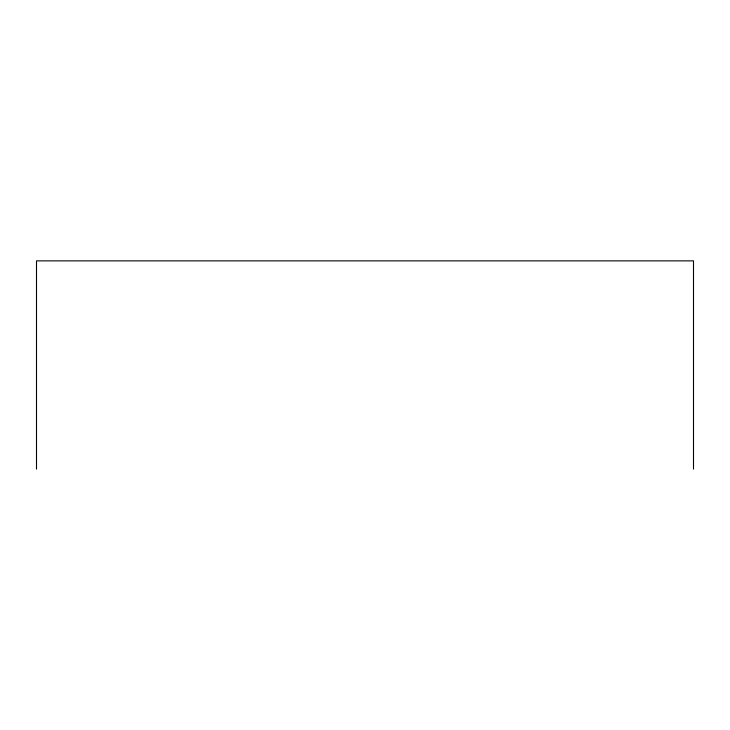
<?xml version="1.0" encoding="UTF-8"?>
<svg xmlns="http://www.w3.org/2000/svg" width="730" height="730" viewBox="0 0 730 730"><rect width="100%" height="100%" fill="white"/><g stroke="black" fill="none" stroke-linecap="round" stroke-linejoin="round"><path stroke-width="1.09" d="M693.5 469.135L693.5 260.865L36.5 260.865L36.5 469.135"/></g></svg>
